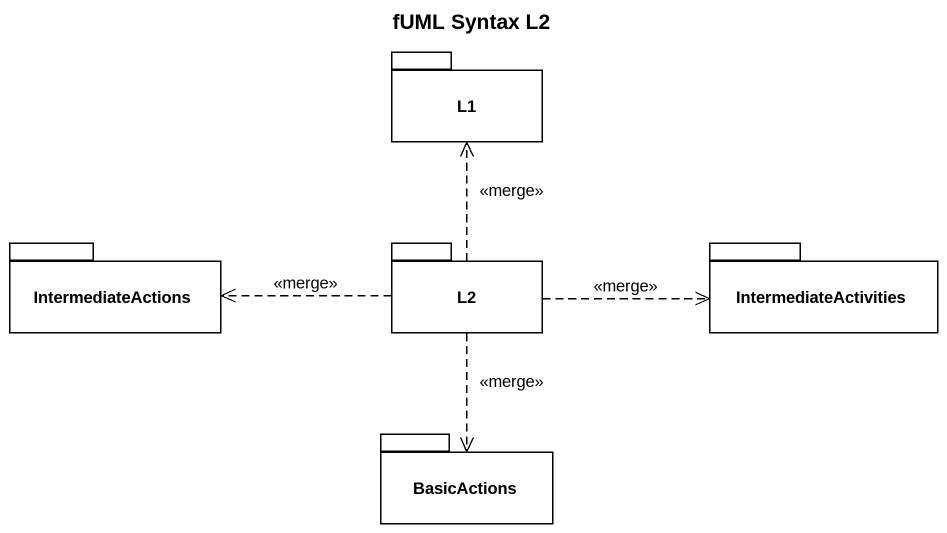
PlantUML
@startuml
title fUML Syntax L2
package L1 {
}
package IntermediateActions {
}
package L2 {
}
package IntermediateActivities {
}
package BasicActions {
}
L2 .up.> L1 : <<merge>>
L2 .left.> IntermediateActions : <<merge>>
L2 .right.> IntermediateActivities : <<merge>>
L2 ..> BasicActions : <<merge>>
@enduml
